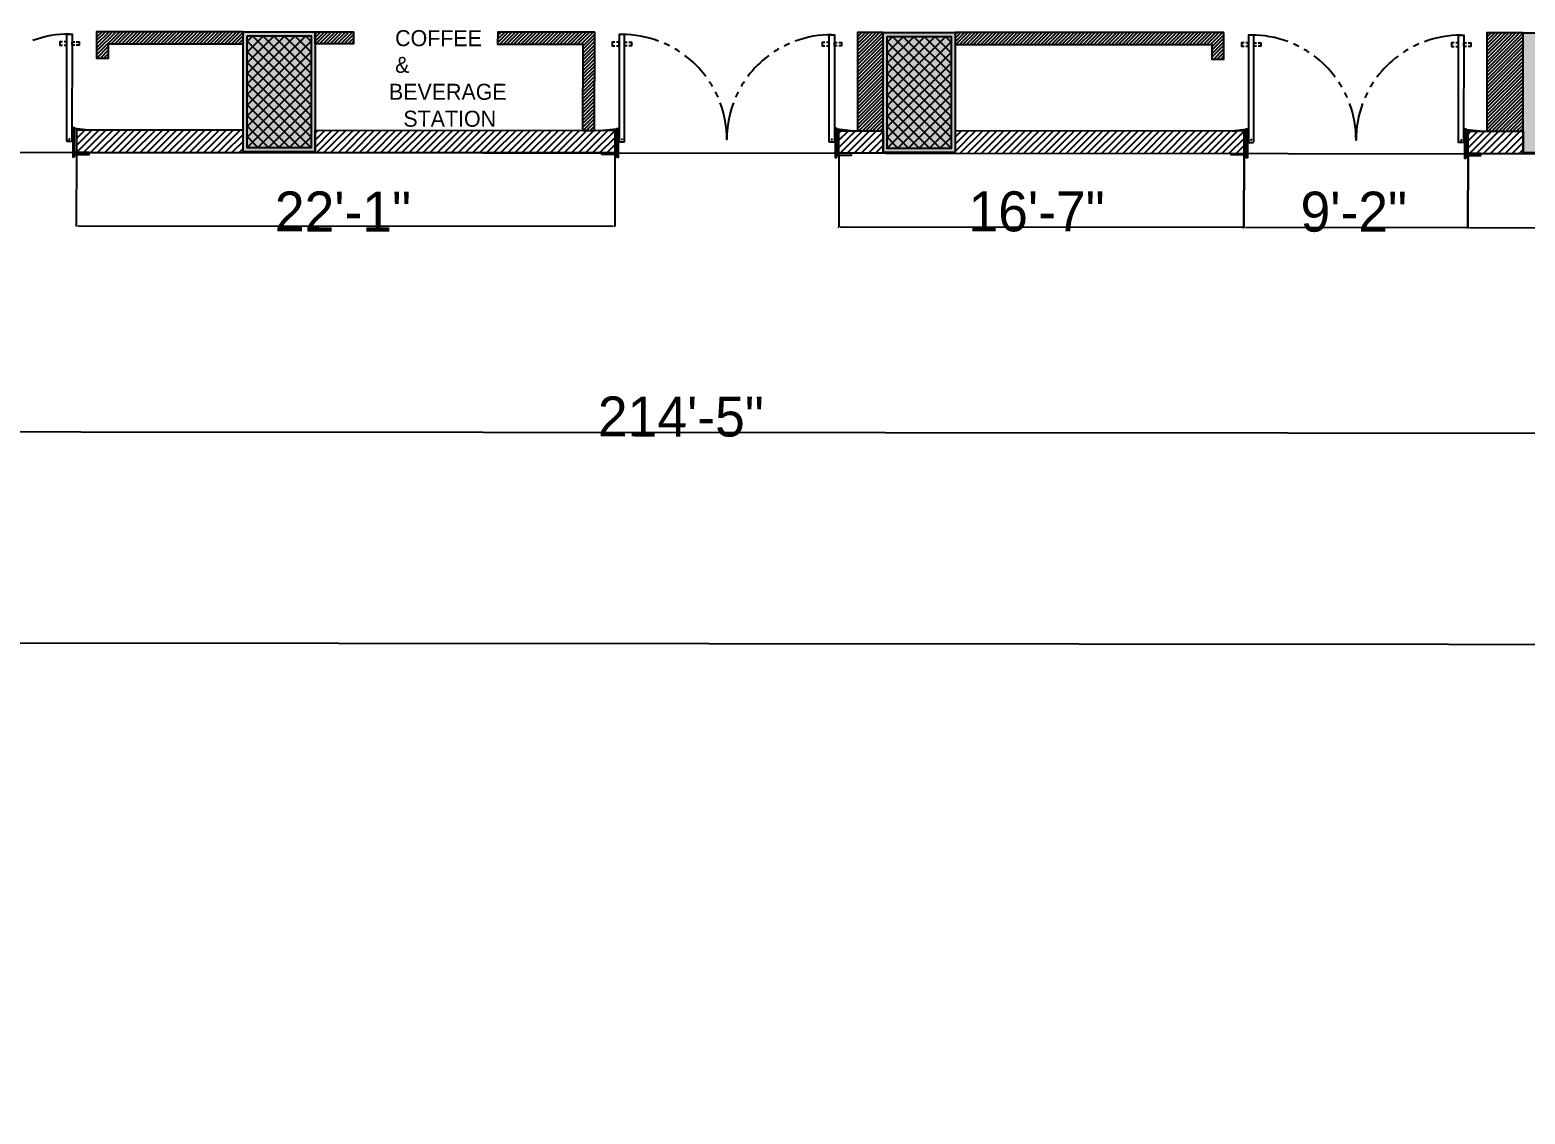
# Model space of a CAD drawing. Header units: millimetres. Extents: x -957 to 3394, y -3 to 3008.
# Drawn here: x 1677 to 2412, y 1653 to 2186 of the extents above; entities that cross this region are included whole.
import ezdxf

# ---------------------------------------------------------------- set-up
doc = ezdxf.new("R2010")
doc.units = ezdxf.units.MM
for name, color, linetype in [('HATCHES', 7, 'CONTINUOUS'), ('PDF_0', 7, 'CONTINUOUS'), ('PDF_FRAMING-COLUMN', 7, 'CONTINUOUS'), ('PDF_FRAMING-COLUMN_HATCH', 7, 'CONTINUOUS'), ('PDF_HATCH', 7, 'CONTINUOUS'), ('PDF_I-DOOR', 7, 'CONTINUOUS'), ('PDF_I-DOOR-OPEN', 7, 'CONTINUOUS'), ('PDF_I-ELE', 7, 'CONTINUOUS'), ('PDF_I-FURN-FIXD', 7, 'CONTINUOUS'), ('PDF_SHREM-CAD_6_CABLE', 7, 'CONTINUOUS'), ('PDF_SHREM_ACOUSTIC_WALL', 7, 'CONTINUOUS'), ('PDF_SHREM_COMMENTS', 7, 'CONTINUOUS'), ('PDF_TEXT', 7, 'CONTINUOUS')]:
    doc.layers.add(name, color=color, linetype=linetype)
doc.styles.add('PDF_ARIAL', font='PDF_ARIAL')

msp = doc.modelspace()

# ---------------------------------------------------------------- linework, layer by layer
at = {"layer": 'HATCHES', "color": 253}
msp.add_lwpolyline([(712.53, 2126.9), (3285.08, 2124.7), (3284.08, 953.45), (711.53, 951.72), (712.53, 2126.9)], dxfattribs=at)
at = {"layer": 'PDF_0'}
for points in [[(1699.94, 2126.06), (1699.91, 2090.01)], [(1740.91, 2126.03), (1815.84, 2125.96)], [(1816.03, 2125.77), (1815.64, 2126.16)], [(1964.63, 2125.83), (1964.6, 2089.79)], [(2074.75, 2125.74), (2074.72, 2089.43)], [(2274, 2125.57), (2273.97, 2089.26), (2274, 2125.57)], [(1699.71, 2089.82), (1700.1, 2090.22)], [(1700.69, 2090.02), (1963.81, 2089.79)], [(1964.4, 2089.6), (1964.79, 2089.99)], [(2074.52, 2089.24), (2074.92, 2089.64)], [(2075.51, 2089.44), (2273.18, 2089.27)], [(2274.76, 2089.27), (2383.31, 2089.17)], [(2384.88, 2089.17), (2563.4, 2089.02)]]:
    msp.add_lwpolyline(points, dxfattribs=at)
for points in [[(2384.09, 2089.17), (2384.12, 2125.47)], [(2274.17, 2089.46), (2273.77, 2089.07)], [(2384.29, 2089.37), (2383.9, 2088.98)]]:
    msp.add_lwpolyline(points, close=True, dxfattribs=at)
at = {"layer": 'PDF_FRAMING-COLUMN'}
for points in [[(1781.93, 2185.38), (1817.33, 2185.35), (1817.28, 2126.36), (1781.88, 2126.39)], [(1783.9, 2183.41), (1815.36, 2183.39), (1815.31, 2128.32), (1783.85, 2128.35)], [(2096.57, 2185.11), (2131.97, 2185.08), (2131.92, 2126.09), (2096.52, 2126.12)], [(2411.21, 2184.84), (2446.61, 2184.81), (2446.56, 2125.82), (2411.16, 2125.85)], [(2098.54, 2183.14), (2130, 2183.12), (2129.95, 2128.05), (2098.49, 2128.08)]]:
    msp.add_lwpolyline(points, close=True, dxfattribs=at)
at = {"layer": 'PDF_FRAMING-COLUMN_HATCH'}
for points in [[(1783.87, 2154.51), (1812.8, 2183.39)], [(1783.88, 2170.15), (1797.15, 2183.4)], [(1783.88, 2164.94), (1802.37, 2183.4)], [(1783.88, 2159.73), (1807.58, 2183.39)], [(1783.89, 2180.58), (1786.72, 2183.41)], [(1783.89, 2175.37), (1791.94, 2183.41)], [(1815.34, 2154.48), (1786.46, 2183.41)], [(1815.34, 2159.7), (1791.67, 2183.41)], [(1815.34, 2164.91), (1796.89, 2183.4)], [(1815.35, 2170.13), (1802.1, 2183.4)], [(1815.35, 2175.34), (1807.32, 2183.39)], [(1815.36, 2180.56), (1812.53, 2183.39)], [(1783.87, 2149.3), (1815.36, 2180.73)], [(1815.33, 2149.27), (1783.89, 2180.76)], [(2098.51, 2154.24), (2127.44, 2183.12)], [(2098.51, 2149.03), (2130, 2180.47)], [(2098.52, 2164.67), (2117.01, 2183.13)], [(2098.52, 2159.46), (2122.22, 2183.12)], [(2098.53, 2175.1), (2106.58, 2183.14)], [(2098.53, 2169.89), (2111.8, 2183.13)], [(2098.54, 2180.31), (2101.37, 2183.14)], [(2129.97, 2149), (2098.54, 2180.49)], [(2129.98, 2154.22), (2101.1, 2183.14)], [(2129.98, 2159.43), (2106.32, 2183.14)], [(2129.99, 2164.64), (2111.53, 2183.13)], [(2129.99, 2169.86), (2116.74, 2183.13)], [(2130, 2175.07), (2121.96, 2183.12)], [(2130, 2180.29), (2127.17, 2183.12)], [(1783.86, 2144.08), (1815.35, 2175.52)], [(1783.86, 2138.87), (1815.35, 2170.31)], [(1815.32, 2138.84), (1783.88, 2170.33)], [(1815.33, 2144.06), (1783.89, 2175.55)], [(2098.5, 2143.81), (2130, 2175.25)], [(2098.5, 2138.6), (2129.99, 2170.04)], [(2129.97, 2143.79), (2098.53, 2175.28)], [(2129.96, 2138.57), (2098.53, 2170.06)], [(1783.85, 2133.65), (1815.34, 2165.09)], [(1815.32, 2133.63), (1783.88, 2165.12)], [(2098.5, 2133.38), (2129.99, 2164.82)], [(2129.96, 2133.36), (2098.52, 2164.85)], [(1783.85, 2128.44), (1815.34, 2159.88)], [(1810.19, 2128.33), (1783.87, 2154.69)], [(1815.31, 2128.41), (1783.88, 2159.9)], [(1788.97, 2128.35), (1815.34, 2154.66)], [(2098.49, 2128.17), (2129.98, 2159.61)], [(2124.83, 2128.06), (2098.51, 2154.42)], [(2129.95, 2128.14), (2098.52, 2159.63)], [(2103.62, 2128.08), (2129.98, 2154.39)], [(1804.97, 2128.33), (1783.87, 2149.47)], [(1794.19, 2128.34), (1815.33, 2149.45)], [(2119.61, 2128.06), (2098.51, 2149.2)], [(2108.83, 2128.07), (2129.97, 2149.18)], [(1799.76, 2128.34), (1783.86, 2144.26)], [(1799.4, 2128.34), (1815.33, 2144.23)], [(2114.4, 2128.07), (2098.5, 2143.99)], [(2114.05, 2128.07), (2129.97, 2143.96)], [(1789.33, 2128.35), (1783.85, 2133.83)], [(1794.54, 2128.34), (1783.86, 2139.04)], [(1804.62, 2128.33), (1815.32, 2139.02)], [(1809.83, 2128.33), (1815.32, 2133.8)], [(2109.19, 2128.07), (2098.5, 2138.78)], [(2103.97, 2128.08), (2098.5, 2133.56)], [(2119.26, 2128.06), (2129.96, 2138.75)], [(2124.47, 2128.06), (2129.96, 2133.53)], [(1784.11, 2128.35), (1783.85, 2128.62)], [(1815.05, 2128.32), (1815.31, 2128.59)], [(2098.76, 2128.08), (2098.49, 2128.35)], [(2129.69, 2128.05), (2129.96, 2128.32)]]:
    msp.add_lwpolyline(points, dxfattribs=at)
for points in [[(1781.93, 2185.38), (1817.33, 2185.35), (1781.88, 2126.39), (1817.28, 2126.36)], [(1783.9, 2183.41), (1815.36, 2183.39), (1783.85, 2128.35), (1815.31, 2128.32)], [(2096.57, 2185.11), (2131.97, 2185.08), (2096.52, 2126.12), (2131.92, 2126.09)], [(2411.21, 2184.84), (2446.61, 2184.81), (2411.16, 2125.85), (2446.56, 2125.82)], [(2098.54, 2183.14), (2130, 2183.12), (2098.49, 2128.08), (2129.95, 2128.05)]]:
    msp.add_solid(points, dxfattribs=at)
at = {"layer": 'PDF_HATCH'}
for points in [[(1709.88, 2182.77), (1712.56, 2185.44)], [(1709.88, 2181.03), (1714.3, 2185.44)], [(1709.88, 2179.29), (1716.03, 2185.44)], [(1709.88, 2177.56), (1717.77, 2185.44)], [(1709.88, 2175.82), (1719.51, 2185.43)], [(1709.88, 2174.08), (1721.25, 2185.43)], [(1709.89, 2184.51), (1710.82, 2185.44)], [(1717.08, 2179.54), (1722.99, 2185.43)], [(1718.82, 2179.54), (1724.73, 2185.43)], [(1720.56, 2179.53), (1726.46, 2185.43)], [(1722.3, 2179.53), (1728.2, 2185.43)], [(1724.03, 2179.53), (1729.94, 2185.43)], [(1725.77, 2179.53), (1731.68, 2185.42)], [(1727.51, 2179.53), (1733.42, 2185.42)], [(1729.25, 2179.53), (1735.15, 2185.42)], [(1730.99, 2179.52), (1736.89, 2185.42)], [(1732.73, 2179.52), (1738.63, 2185.42)], [(1734.46, 2179.52), (1740.37, 2185.42)], [(1736.2, 2179.52), (1742.11, 2185.41)], [(1737.94, 2179.52), (1743.84, 2185.41)], [(1739.68, 2179.52), (1745.58, 2185.41)], [(1741.42, 2179.52), (1747.32, 2185.41)], [(1743.15, 2179.51), (1749.06, 2185.41)], [(1744.89, 2179.51), (1750.8, 2185.41)], [(1746.63, 2179.51), (1752.54, 2185.41)], [(1748.37, 2179.51), (1754.27, 2185.4)], [(1750.11, 2179.51), (1756.01, 2185.4)], [(1751.85, 2179.51), (1757.75, 2185.4)], [(1753.58, 2179.51), (1759.49, 2185.4)], [(1755.32, 2179.5), (1761.23, 2185.4)], [(1757.06, 2179.5), (1762.96, 2185.4)], [(1758.8, 2179.5), (1764.7, 2185.4)], [(1760.54, 2179.5), (1766.44, 2185.39)], [(1762.27, 2179.5), (1768.18, 2185.39)], [(1764.01, 2179.5), (1769.92, 2185.39)], [(1765.75, 2179.49), (1771.66, 2185.39)], [(1767.49, 2179.49), (1773.39, 2185.39)], [(1769.23, 2179.49), (1775.13, 2185.39)], [(1770.97, 2179.49), (1776.87, 2185.39)], [(1772.7, 2179.49), (1778.61, 2185.38)], [(1774.44, 2179.49), (1780.35, 2185.38)], [(1776.18, 2179.49), (1781.93, 2185.23)], [(1777.92, 2179.48), (1781.93, 2183.49)], [(1817.32, 2180.76), (1821.91, 2185.35)], [(1817.33, 2184.24), (1818.44, 2185.35)], [(1817.33, 2182.5), (1820.18, 2185.35)], [(1817.75, 2179.45), (1823.65, 2185.35)], [(1819.49, 2179.45), (1825.39, 2185.34)], [(1821.22, 2179.45), (1827.13, 2185.34)], [(1822.96, 2179.45), (1828.87, 2185.34)], [(1824.7, 2179.44), (1830.61, 2185.34)], [(1826.44, 2179.44), (1832.34, 2185.34)], [(1828.18, 2179.44), (1834.08, 2185.34)], [(1829.92, 2179.44), (1835.82, 2185.33)], [(1831.65, 2179.44), (1836.27, 2184.05)], [(1907.06, 2183.52), (1908.82, 2185.27)], [(1907.06, 2181.78), (1910.56, 2185.27)], [(1907.06, 2180.04), (1912.3, 2185.27)], [(1907.07, 2185.25), (1907.08, 2185.27)], [(1908.13, 2179.37), (1914.04, 2185.27)], [(1909.87, 2179.37), (1915.78, 2185.27)], [(1911.61, 2179.37), (1917.51, 2185.26)], [(1913.35, 2179.37), (1919.25, 2185.26)], [(1915.09, 2179.37), (1920.99, 2185.26)], [(1916.82, 2179.37), (1922.73, 2185.26)], [(1918.56, 2179.36), (1924.47, 2185.26)], [(1920.3, 2179.36), (1926.2, 2185.26)], [(1922.04, 2179.36), (1927.94, 2185.26)], [(1923.78, 2179.36), (1929.68, 2185.25)], [(1925.51, 2179.36), (1931.42, 2185.25)], [(1927.25, 2179.36), (1933.16, 2185.25)], [(1928.99, 2179.36), (1934.9, 2185.25)], [(1930.73, 2179.35), (1936.63, 2185.25)], [(1932.47, 2179.35), (1938.37, 2185.25)], [(1934.21, 2179.35), (1940.11, 2185.25)], [(1935.94, 2179.35), (1941.85, 2185.24)], [(1937.68, 2179.35), (1943.59, 2185.24)], [(1939.42, 2179.35), (1945.32, 2185.24)], [(1941.16, 2179.34), (1947.06, 2185.24)], [(1942.9, 2179.34), (1948.8, 2185.24)], [(1944.63, 2179.34), (1950.54, 2185.24)], [(1946.37, 2179.34), (1952.28, 2185.24)], [(1948.11, 2179.34), (1954.02, 2185.23)], [(1948.87, 2178.36), (1954.77, 2184.25)], [(2083.95, 2174.28), (2094.81, 2185.11)], [(2083.95, 2172.54), (2096.54, 2185.11)], [(2083.95, 2170.8), (2096.57, 2183.4)], [(2083.96, 2184.71), (2084.38, 2185.12)], [(2083.96, 2182.97), (2086.12, 2185.12)], [(2083.96, 2181.23), (2087.85, 2185.12)], [(2083.96, 2179.49), (2089.59, 2185.12)], [(2083.96, 2177.76), (2091.33, 2185.12)], [(2083.96, 2176.02), (2093.07, 2185.11)], [(2131.97, 2184.01), (2133.05, 2185.08)], [(2131.97, 2182.27), (2134.78, 2185.08)], [(2131.97, 2180.53), (2136.52, 2185.08)], [(2132.36, 2179.18), (2138.26, 2185.08)], [(2134.09, 2179.18), (2140, 2185.07)], [(2135.83, 2179.18), (2141.74, 2185.07)], [(2137.57, 2179.18), (2143.48, 2185.07)], [(2139.31, 2179.18), (2145.21, 2185.07)], [(2141.05, 2179.17), (2146.95, 2185.07)], [(2142.79, 2179.17), (2148.69, 2185.07)], [(2144.52, 2179.17), (2150.43, 2185.07)], [(2146.26, 2179.17), (2152.17, 2185.06)], [(2148, 2179.17), (2153.9, 2185.06)], [(2149.74, 2179.17), (2155.64, 2185.06)], [(2151.48, 2179.17), (2157.38, 2185.06)], [(2153.21, 2179.16), (2159.12, 2185.06)], [(2154.95, 2179.16), (2160.86, 2185.06)], [(2156.69, 2179.16), (2162.6, 2185.06)], [(2158.43, 2179.16), (2164.33, 2185.05)], [(2160.17, 2179.16), (2166.07, 2185.05)], [(2161.91, 2179.16), (2167.81, 2185.05)], [(2163.64, 2179.15), (2169.55, 2185.05)], [(2165.38, 2179.15), (2171.29, 2185.05)], [(2167.12, 2179.15), (2173.02, 2185.05)], [(2168.86, 2179.15), (2174.76, 2185.04)], [(2170.6, 2179.15), (2176.5, 2185.04)], [(2172.33, 2179.15), (2178.24, 2185.04)], [(2174.07, 2179.15), (2179.98, 2185.04)], [(2175.81, 2179.14), (2181.72, 2185.04)], [(2177.55, 2179.14), (2183.45, 2185.04)], [(2179.29, 2179.14), (2185.19, 2185.04)], [(2181.03, 2179.14), (2186.93, 2185.03)], [(2182.76, 2179.14), (2188.67, 2185.03)], [(2184.5, 2179.14), (2190.41, 2185.03)], [(2186.24, 2179.14), (2192.14, 2185.03)], [(2187.98, 2179.13), (2193.88, 2185.03)], [(2189.72, 2179.13), (2195.62, 2185.03)], [(2191.45, 2179.13), (2197.36, 2185.03)], [(2193.19, 2179.13), (2199.1, 2185.02)], [(2194.93, 2179.13), (2200.83, 2185.02)], [(2196.67, 2179.13), (2202.57, 2185.02)], [(2198.41, 2179.12), (2204.31, 2185.02)], [(2200.15, 2179.12), (2206.05, 2185.02)], [(2201.88, 2179.12), (2207.79, 2185.02)], [(2203.62, 2179.12), (2209.53, 2185.02)], [(2205.36, 2179.12), (2211.26, 2185.01)], [(2207.1, 2179.12), (2213, 2185.01)], [(2208.84, 2179.12), (2214.74, 2185.01)], [(2210.57, 2179.11), (2216.48, 2185.01)], [(2212.31, 2179.11), (2218.22, 2185.01)], [(2214.05, 2179.11), (2219.95, 2185.01)], [(2215.79, 2179.11), (2221.69, 2185)], [(2217.53, 2179.11), (2223.43, 2185)], [(2219.26, 2179.11), (2225.17, 2185)], [(2221, 2179.11), (2226.91, 2185)], [(2222.74, 2179.1), (2228.65, 2185)], [(2224.48, 2179.1), (2230.38, 2185)], [(2226.22, 2179.1), (2232.12, 2185)], [(2227.96, 2179.1), (2233.86, 2184.99)], [(2229.69, 2179.1), (2235.6, 2184.99)], [(2231.43, 2179.1), (2237.34, 2184.99)], [(2233.17, 2179.1), (2239.07, 2184.99)], [(2234.91, 2179.09), (2240.81, 2184.99)], [(2236.65, 2179.09), (2242.55, 2184.99)], [(2238.38, 2179.09), (2244.29, 2184.99)], [(2240.12, 2179.09), (2246.03, 2184.98)], [(2241.86, 2179.09), (2247.77, 2184.98)], [(2243.6, 2179.09), (2249.5, 2184.98)], [(2245.34, 2179.08), (2251.24, 2184.98)], [(2247.08, 2179.08), (2252.98, 2184.98)], [(2248.81, 2179.08), (2254.72, 2184.98)], [(2250.55, 2179.08), (2256.46, 2184.97)], [(2252.29, 2179.08), (2258.19, 2184.97)], [(2254.03, 2179.08), (2259.93, 2184.97)], [(2255.77, 2179.08), (2261.67, 2184.97)], [(2257.5, 2179.07), (2263.41, 2184.97)], [(2258.24, 2178.07), (2264.14, 2183.96)], [(2393.32, 2172.25), (2405.94, 2184.85)], [(2393.32, 2170.52), (2407.68, 2184.85)], [(2393.32, 2168.78), (2409.42, 2184.84)], [(2393.32, 2167.04), (2411.15, 2184.84)], [(2393.32, 2165.3), (2411.21, 2183.17)], [(2393.33, 2182.68), (2395.51, 2184.86)], [(2393.33, 2180.95), (2397.25, 2184.85)], [(2393.33, 2179.21), (2398.99, 2184.85)], [(2393.33, 2177.47), (2400.72, 2184.85)], [(2393.33, 2175.73), (2402.46, 2184.85)], [(2393.33, 2173.99), (2404.2, 2184.85)], [(2393.34, 2184.42), (2393.77, 2184.86)], [(1710, 2172.46), (1715.78, 2178.24)], [(1711.73, 2172.46), (1715.78, 2176.5)], [(1779.66, 2179.48), (1781.93, 2181.75)], [(1781.39, 2179.48), (1781.93, 2180.01)], [(1833.39, 2179.44), (1836.27, 2182.31)], [(1835.13, 2179.44), (1836.27, 2180.57)], [(1948.86, 2176.62), (1954.77, 2182.51)], [(1948.86, 2174.88), (1954.77, 2180.77)], [(1948.86, 2173.14), (1954.77, 2179.04)], [(1948.86, 2171.4), (1954.76, 2177.3)], [(2083.95, 2169.07), (2096.57, 2181.66)], [(2083.95, 2167.33), (2096.57, 2179.93)], [(2083.95, 2165.59), (2096.57, 2178.19)], [(2083.95, 2163.85), (2096.57, 2176.45)], [(2258.23, 2174.59), (2264.14, 2180.49)], [(2258.23, 2172.86), (2264.14, 2178.75)], [(2258.24, 2176.33), (2264.14, 2182.23)], [(2259.11, 2171.99), (2264.14, 2177.01)], [(2393.31, 2160.09), (2411.21, 2177.95)], [(2393.31, 2158.35), (2411.21, 2176.21)], [(2393.32, 2163.56), (2411.21, 2181.43)], [(2393.32, 2161.83), (2411.21, 2179.69)], [(1713.47, 2172.46), (1715.78, 2174.76)], [(1715.21, 2172.46), (1715.78, 2173.02)], [(1948.85, 2164.45), (1954.76, 2170.35)], [(1948.85, 2162.71), (1954.76, 2168.61)], [(1948.86, 2169.67), (1954.76, 2175.56)], [(1948.86, 2167.93), (1954.76, 2173.82)], [(1948.86, 2166.19), (1954.76, 2172.08)], [(2083.94, 2162.11), (2096.56, 2174.71)], [(2083.94, 2160.37), (2096.56, 2172.97)], [(2083.94, 2158.64), (2096.56, 2171.23)], [(2083.94, 2156.9), (2096.56, 2169.5)], [(2260.85, 2171.99), (2264.13, 2175.27)], [(2262.59, 2171.99), (2264.13, 2173.54)], [(2393.31, 2156.61), (2411.21, 2174.48)], [(2393.31, 2154.87), (2411.2, 2172.74)], [(2393.31, 2153.13), (2411.2, 2171)], [(2393.31, 2151.4), (2411.2, 2169.26)], [(1948.85, 2160.97), (1954.76, 2166.87)], [(1948.85, 2159.24), (1954.75, 2165.13)], [(1948.85, 2157.5), (1954.75, 2163.39)], [(1948.85, 2155.76), (1954.75, 2161.65)], [(2083.93, 2149.95), (2096.55, 2162.54)], [(2083.94, 2155.16), (2096.56, 2167.76)], [(2083.94, 2153.42), (2096.56, 2166.02)], [(2083.94, 2151.68), (2096.56, 2164.28)], [(2393.3, 2147.92), (2411.2, 2165.78)], [(2393.3, 2146.18), (2411.2, 2164.05)], [(2393.3, 2144.44), (2411.2, 2162.31)], [(2393.31, 2149.66), (2411.2, 2167.52)], [(1948.84, 2152.28), (1954.75, 2158.18)], [(1948.84, 2150.55), (1954.75, 2156.44)], [(1948.84, 2148.81), (1954.75, 2154.7)], [(1948.85, 2154.02), (1954.75, 2159.92)], [(2083.93, 2148.21), (2096.55, 2160.81)], [(2083.93, 2146.47), (2096.55, 2159.07)], [(2083.93, 2144.73), (2096.55, 2157.33)], [(2083.93, 2142.99), (2096.55, 2155.59)], [(2083.93, 2141.25), (2096.55, 2153.85)], [(2393.29, 2137.49), (2411.19, 2155.36)], [(2393.3, 2142.71), (2411.19, 2160.57)], [(2393.3, 2140.97), (2411.19, 2158.83)], [(2393.3, 2139.23), (2411.19, 2157.09)], [(1948.83, 2141.85), (1954.74, 2147.75)], [(1948.84, 2147.07), (1954.74, 2152.96)], [(1948.84, 2145.33), (1954.74, 2151.23)], [(1948.84, 2143.59), (1954.74, 2149.49)], [(2083.92, 2137.78), (2096.54, 2150.38)], [(2083.93, 2139.52), (2096.54, 2152.11)], [(2084.63, 2136.75), (2096.54, 2148.64)], [(2086.37, 2136.74), (2096.54, 2146.9)], [(2394.02, 2136.48), (2411.19, 2153.62)], [(2395.76, 2136.48), (2411.19, 2151.88)], [(2397.5, 2136.48), (2411.19, 2150.14)], [(2399.24, 2136.48), (2411.18, 2148.4)], [(2400.98, 2136.48), (2411.18, 2146.66)], [(1948.83, 2140.12), (1954.74, 2146.01)], [(1948.83, 2138.38), (1954.74, 2144.27)], [(1949.05, 2136.86), (1954.73, 2142.53)], [(1950.79, 2136.86), (1954.73, 2140.8)], [(1952.53, 2136.86), (1954.73, 2139.06)], [(2088.11, 2136.74), (2096.54, 2145.16)], [(2089.84, 2136.74), (2096.54, 2143.42)], [(2091.58, 2136.74), (2096.54, 2141.69)], [(2093.32, 2136.74), (2096.53, 2139.95)], [(2402.71, 2136.47), (2411.18, 2144.93)], [(2404.45, 2136.47), (2411.18, 2143.19)], [(2406.19, 2136.47), (2411.18, 2141.45)], [(2407.93, 2136.47), (2411.18, 2139.71)], [(1699.94, 2136.47), (1700.55, 2137.07)], [(1699.94, 2132.99), (1704.03, 2137.07)], [(1699.94, 2129.52), (1707.5, 2137.07)], [(1699.96, 2126.06), (1710.98, 2137.07)], [(1703.43, 2126.06), (1714.45, 2137.06)], [(1706.91, 2126.06), (1717.93, 2137.06)], [(1710.39, 2126.05), (1721.41, 2137.06)], [(1713.86, 2126.05), (1724.88, 2137.05)], [(1717.34, 2126.05), (1728.36, 2137.05)], [(1720.81, 2126.04), (1731.84, 2137.05)], [(1724.29, 2126.04), (1735.31, 2137.04)], [(1727.77, 2126.04), (1738.79, 2137.04)], [(1731.24, 2126.04), (1742.27, 2137.04)], [(1734.72, 2126.03), (1745.74, 2137.04)], [(1738.2, 2126.03), (1749.22, 2137.03)], [(1741.67, 2126.03), (1752.69, 2137.03)], [(1745.15, 2126.02), (1756.17, 2137.03)], [(1748.63, 2126.02), (1759.65, 2137.02)], [(1752.1, 2126.02), (1763.12, 2137.02)], [(1755.58, 2126.01), (1766.6, 2137.02)], [(1759.05, 2126.01), (1770.08, 2137.01)], [(1762.53, 2126.01), (1773.55, 2137.01)], [(1766.01, 2126.01), (1777.03, 2137.01)], [(1769.48, 2126), (1780.51, 2137.01)], [(1772.96, 2126), (1781.89, 2134.91)], [(1817.28, 2132.04), (1822.22, 2136.97)], [(1817.28, 2128.56), (1825.7, 2136.97)], [(1817.29, 2135.52), (1818.74, 2136.97)], [(1818.15, 2125.96), (1829.17, 2136.96)], [(1821.63, 2125.96), (1832.65, 2136.96)], [(1825.1, 2125.96), (1836.13, 2136.96)], [(1828.58, 2125.95), (1839.6, 2136.96)], [(1832.06, 2125.95), (1843.08, 2136.95)], [(1835.53, 2125.95), (1846.56, 2136.95)], [(1839.01, 2125.94), (1850.03, 2136.95)], [(1842.49, 2125.94), (1853.51, 2136.94)], [(1845.96, 2125.94), (1856.98, 2136.94)], [(1849.44, 2125.93), (1860.46, 2136.94)], [(1852.92, 2125.93), (1863.94, 2136.93)], [(1856.39, 2125.93), (1867.41, 2136.93)], [(1859.87, 2125.93), (1870.89, 2136.93)], [(1863.34, 2125.92), (1874.37, 2136.93)], [(1866.82, 2125.92), (1877.84, 2136.92)], [(1870.3, 2125.92), (1881.32, 2136.92)], [(1873.77, 2125.91), (1884.8, 2136.92)], [(1877.25, 2125.91), (1888.27, 2136.91)], [(1880.73, 2125.91), (1891.75, 2136.91)], [(1884.2, 2125.9), (1895.22, 2136.91)], [(1887.68, 2125.9), (1898.7, 2136.9)], [(1891.15, 2125.9), (1902.18, 2136.9)], [(1894.63, 2125.9), (1905.65, 2136.9)], [(1898.11, 2125.89), (1909.13, 2136.9)], [(1901.58, 2125.89), (1912.61, 2136.89)], [(1905.06, 2125.89), (1916.08, 2136.89)], [(1908.54, 2125.88), (1919.56, 2136.89)], [(1912.01, 2125.88), (1923.03, 2136.88)], [(1915.49, 2125.88), (1926.51, 2136.88)], [(1918.97, 2125.87), (1929.99, 2136.88)], [(1922.44, 2125.87), (1933.46, 2136.87)], [(1925.92, 2125.87), (1936.94, 2136.87)], [(1929.39, 2125.87), (1940.42, 2136.87)], [(1932.87, 2125.86), (1943.89, 2136.87)], [(1936.35, 2125.86), (1947.37, 2136.86)], [(1939.82, 2125.86), (1950.85, 2136.86)], [(1943.3, 2125.85), (1954.32, 2136.86)], [(1946.78, 2125.85), (1957.8, 2136.85)], [(1950.25, 2125.85), (1961.27, 2136.85)], [(1953.73, 2125.85), (1964.64, 2136.74)], [(1954.27, 2136.86), (1954.73, 2137.32)], [(1957.21, 2125.84), (1964.63, 2133.26)], [(2074.76, 2135.52), (2075.99, 2136.75)], [(2074.76, 2132.05), (2079.47, 2136.75)], [(2074.76, 2128.57), (2082.95, 2136.75)], [(2075.4, 2125.74), (2086.42, 2136.74)], [(2078.88, 2125.74), (2089.9, 2136.74)], [(2082.35, 2125.74), (2093.38, 2136.74)], [(2085.83, 2125.73), (2096.53, 2136.42)], [(2089.31, 2125.73), (2096.53, 2132.94)], [(2095.06, 2136.74), (2096.53, 2138.21)], [(2131.92, 2130.07), (2138.57, 2136.7)], [(2131.92, 2126.59), (2142.04, 2136.7)], [(2131.93, 2133.54), (2135.09, 2136.7)], [(2134.5, 2125.69), (2145.52, 2136.69)], [(2137.97, 2125.69), (2149, 2136.69)], [(2141.45, 2125.68), (2152.47, 2136.69)], [(2144.93, 2125.68), (2155.95, 2136.68)], [(2148.4, 2125.68), (2159.43, 2136.68)], [(2151.88, 2125.68), (2162.9, 2136.68)], [(2155.36, 2125.67), (2166.38, 2136.68)], [(2158.83, 2125.67), (2169.85, 2136.67)], [(2162.31, 2125.67), (2173.33, 2136.67)], [(2165.79, 2125.66), (2176.81, 2136.67)], [(2169.26, 2125.66), (2180.28, 2136.66)], [(2172.74, 2125.66), (2183.76, 2136.66)], [(2176.21, 2125.65), (2187.24, 2136.66)], [(2179.69, 2125.65), (2190.71, 2136.65)], [(2183.17, 2125.65), (2194.19, 2136.65)], [(2186.64, 2125.65), (2197.67, 2136.65)], [(2190.12, 2125.64), (2201.14, 2136.65)], [(2193.6, 2125.64), (2204.62, 2136.64)], [(2197.07, 2125.64), (2208.09, 2136.64)], [(2200.55, 2125.63), (2211.57, 2136.64)], [(2204.03, 2125.63), (2215.05, 2136.63)], [(2207.5, 2125.63), (2218.52, 2136.63)], [(2210.98, 2125.63), (2222, 2136.63)], [(2214.45, 2125.62), (2225.48, 2136.63)], [(2217.93, 2125.62), (2228.95, 2136.62)], [(2221.41, 2125.62), (2232.43, 2136.62)], [(2224.88, 2125.61), (2235.9, 2136.62)], [(2228.36, 2125.61), (2239.38, 2136.61)], [(2231.84, 2125.61), (2242.86, 2136.61)], [(2235.31, 2125.6), (2246.33, 2136.61)], [(2238.79, 2125.6), (2249.81, 2136.6)], [(2242.26, 2125.6), (2253.29, 2136.6)], [(2245.74, 2125.6), (2256.76, 2136.6)], [(2249.22, 2125.59), (2260.24, 2136.6)], [(2252.69, 2125.59), (2263.72, 2136.59)], [(2256.17, 2125.59), (2267.19, 2136.59)], [(2259.65, 2125.58), (2270.67, 2136.59)], [(2263.12, 2125.58), (2274.01, 2136.45)], [(2266.6, 2125.58), (2274.01, 2132.97)], [(2384.13, 2135.24), (2385.39, 2136.49)], [(2384.13, 2131.76), (2388.86, 2136.49)], [(2384.13, 2128.28), (2392.34, 2136.48)], [(2384.79, 2125.48), (2395.82, 2136.48)], [(2388.27, 2125.47), (2399.29, 2136.48)], [(2391.75, 2125.47), (2402.77, 2136.47)], [(2395.22, 2125.47), (2406.25, 2136.47)], [(2398.7, 2125.46), (2409.72, 2136.47)], [(2402.18, 2125.46), (2411.17, 2134.44)], [(2409.67, 2136.47), (2411.18, 2137.97)], [(1776.44, 2126), (1781.89, 2131.44)], [(1779.91, 2125.99), (1781.88, 2127.96)], [(1960.68, 2125.84), (1964.63, 2129.78)], [(1964.16, 2125.84), (1964.63, 2126.31)], [(2092.78, 2125.73), (2096.53, 2129.46)], [(2096.26, 2125.72), (2096.52, 2125.99)], [(2270.08, 2125.57), (2274, 2129.5)], [(2273.55, 2125.57), (2274, 2126.02)], [(2405.65, 2125.46), (2411.17, 2130.97)], [(2409.13, 2125.46), (2411.17, 2127.49)]]:
    msp.add_lwpolyline(points, dxfattribs=at)
at = {"layer": 'PDF_I-DOOR'}
for points in [[(1695.19, 2131.81), (1695.24, 2184.29), (1697.83, 2184.29), (1697.78, 2131.81, -0.414172), (1697.44, 2131.47), (1695.54, 2131.47, -0.414216)], [(1969.38, 2131.58), (1969.42, 2184.05), (1966.84, 2184.06), (1966.79, 2131.58, 0.414172), (1967.14, 2131.24), (1969.03, 2131.23, 0.414216)], [(2070.01, 2131.49), (2070.06, 2183.97), (2072.65, 2183.96), (2072.6, 2131.49, -0.414136), (2072.25, 2131.15), (2070.36, 2131.15, -0.414172)], [(2278.75, 2131.32), (2278.8, 2183.79), (2276.21, 2183.79), (2276.16, 2131.32, 0.414216), (2276.51, 2130.97), (2278.41, 2130.97, 0.414216)], [(2379.38, 2131.23), (2379.43, 2183.7), (2382.02, 2183.7), (2381.97, 2131.23, -0.414136), (2381.63, 2130.88), (2379.73, 2130.88, -0.414216)]]:
    msp.add_lwpolyline(points, format="xyb", close=True, dxfattribs=at)
for points in [[(1693.14, 2180.49), (1691.78, 2180.5), (1691.78, 2178.77), (1693.14, 2178.77)], [(1693.88, 2178.77), (1695.23, 2178.77), (1695.23, 2180.49), (1693.88, 2180.49)], [(1699.18, 2178.76), (1697.82, 2178.76), (1697.83, 2180.49), (1699.19, 2180.49)], [(1699.92, 2180.49), (1701.28, 2180.49), (1701.28, 2178.76), (1699.92, 2178.76)], [(1964.73, 2180.26), (1963.38, 2180.26), (1963.38, 2178.54), (1964.74, 2178.54)], [(1965.47, 2178.54), (1966.83, 2178.53), (1966.83, 2180.26), (1965.47, 2180.26)], [(1970.78, 2178.53), (1969.42, 2178.53), (1969.43, 2180.26), (1970.78, 2180.26)], [(1971.52, 2180.26), (1972.87, 2180.25), (1972.87, 2178.53), (1971.51, 2178.53)], [(2067.96, 2180.17), (2066.6, 2180.17), (2066.6, 2178.45), (2067.96, 2178.45)], [(2068.69, 2178.45), (2070.05, 2178.45), (2070.05, 2180.17), (2068.69, 2180.17)], [(2074, 2178.44), (2072.64, 2178.44), (2072.65, 2180.17), (2074, 2180.17)], [(2074.74, 2180.17), (2076.09, 2180.17), (2076.09, 2178.44), (2074.74, 2178.44)], [(2274.11, 2180), (2272.75, 2180), (2272.75, 2178.27), (2274.11, 2178.27)], [(2274.85, 2178.27), (2276.2, 2178.27), (2276.2, 2180), (2274.84, 2180)], [(2280.15, 2178.27), (2278.79, 2178.27), (2278.8, 2179.99), (2280.15, 2179.99)], [(2280.89, 2179.99), (2282.25, 2179.99), (2282.24, 2178.26), (2280.89, 2178.27)], [(2377.33, 2179.91), (2375.97, 2179.91), (2375.97, 2178.18), (2377.33, 2178.18)], [(2378.07, 2178.18), (2379.42, 2178.18), (2379.42, 2179.91), (2378.06, 2179.91)], [(2383.37, 2178.18), (2382.01, 2178.18), (2382.02, 2179.9), (2383.37, 2179.9)], [(2384.11, 2179.9), (2385.47, 2179.9), (2385.46, 2178.18), (2384.11, 2178.18)], [(1696.14, 2132.33), (1696.84, 2133.02)], [(1705.81, 2137.07), (1698.99, 2137.77), (1705.81, 2137.07)], [(1958.77, 2136.85), (1965.6, 2137.54), (1958.77, 2136.85)], [(1968.43, 2132.79), (1967.74, 2132.1)], [(2071.65, 2132.7), (2070.96, 2132.01)], [(2080.63, 2136.75), (2073.81, 2137.45), (2080.63, 2136.75)], [(2268.14, 2136.59), (2274.97, 2137.27), (2268.14, 2136.59)], [(2277.8, 2132.52), (2277.11, 2131.83)], [(2381.02, 2132.44), (2380.33, 2131.75)], [(2390, 2136.48), (2383.18, 2137.18), (2390, 2136.48)]]:
    msp.add_lwpolyline(points, dxfattribs=at)
for points in [[(1698.98, 2123.87), (1698.99, 2138.11), (1698.22, 2138.11), (1698.21, 2123.87)], [(1965.58, 2123.64), (1965.6, 2137.88), (1966.36, 2137.88), (1966.35, 2123.64)], [(2073.79, 2123.55), (2073.81, 2137.79), (2073.04, 2137.79), (2073.03, 2123.55)], [(2274.95, 2123.38), (2274.97, 2137.62), (2275.74, 2137.62), (2275.72, 2123.38)], [(2383.17, 2123.29), (2383.18, 2137.53), (2382.41, 2137.53), (2382.4, 2123.29)]]:
    msp.add_lwpolyline(points, close=True, dxfattribs=at)
at = {"layer": 'PDF_I-DOOR-OPEN'}
for points in [[(2022.93, 2150.46, 0.089834), (2019.7, 2132.4, 0.089834), (2016.49, 2150.46, 0.089834)], [(2332.3, 2150.19, 0.089831), (2329.07, 2132.13, 0.089831), (2325.87, 2150.2, 0.089831)]]:
    msp.add_lwpolyline(points, format="xyb", dxfattribs=at)
for centre, radius, start, end in [((1696.34, 2132.82), 51.46, 89.78758, 110.32019), ((1968.23, 2132.59), 51.46, 69.5818, 90.11442), ((2071.16, 2132.5), 51.46, 89.78746, 110.32031), ((2277.6, 2132.33), 51.46, 69.58169, 90.11453), ((2380.53, 2132.24), 51.46, 89.78752, 110.32017), ((1968.2, 2132.52), 51.54, 63.01638, 66.29555), ((1968.24, 2132.6), 51.45, 56.44517, 59.72985), ((2071.15, 2132.51), 51.45, 120.17287, 123.45762), ((2071.19, 2132.43), 51.54, 113.60588, 116.88497), ((2277.57, 2132.26), 51.54, 63.01703, 66.29612), ((2277.61, 2132.34), 51.45, 56.44438, 59.72913), ((2380.54, 2132.22), 51.49, 120.17328, 123.4557), ((2380.55, 2132.19), 51.51, 113.60497, 116.88589), ((1968.23, 2132.59), 51.46, 36.74071, 53.16129), ((2071.16, 2132.5), 51.46, 126.74119, 143.16122), ((2277.61, 2132.33), 51.46, 36.74048, 53.16112), ((2380.53, 2132.24), 51.46, 126.74071, 143.16129), ((1968.21, 2132.58), 51.49, 30.17328, 33.4557), ((1968.3, 2132.62), 51.39, 23.6011, 26.88975), ((2071.15, 2132.51), 51.45, 153.01291, 156.29766), ((2071.18, 2132.49), 51.49, 146.44629, 149.72872), ((2277.58, 2132.31), 51.49, 30.17328, 33.4557), ((2277.61, 2132.33), 51.45, 23.60434, 26.88909), ((2380.52, 2132.24), 51.45, 153.01291, 156.29766), ((2380.55, 2132.22), 51.49, 146.44629, 149.72872)]:
    msp.add_arc(centre, radius, start, end, dxfattribs=at)
at = {"layer": 'PDF_I-ELE'}
msp.add_lwpolyline([(1699.95, 2137.07), (1699.94, 2126.06)], dxfattribs=at)
at = {"layer": 'PDF_I-FURN-FIXD'}
for points in [[(1706.27, 2126.06), (1698.98, 2126.06), (1698.98, 2125.08), (1706.27, 2125.07)], [(1958.3, 2125.84), (1965.59, 2125.84), (1965.58, 2125.09), (1958.3, 2125.09)], [(2081.08, 2125.74), (2073.8, 2125.74), (2073.8, 2124.76), (2081.08, 2124.75)], [(2267.67, 2125.58), (2274.96, 2125.57), (2274.96, 2124.82), (2267.67, 2124.83)], [(2390.46, 2125.47), (2383.17, 2125.48), (2383.17, 2124.49), (2390.46, 2124.49)]]:
    msp.add_lwpolyline(points, close=True, dxfattribs=at)
at = {"layer": 'PDF_SHREM-CAD_6_CABLE', "color": 253}
msp.add_lwpolyline([(712.53, 2126.9), (3285.08, 2124.7), (3284.08, 949.12), (711.53, 951.32)], close=True, dxfattribs=at)
at = {"layer": 'PDF_SHREM_ACOUSTIC_WALL'}
for points in [[(1699.94, 2126.06), (1781.88, 2125.99), (1781.89, 2137), (1699.95, 2137.07)], [(1817.28, 2125.96), (1817.29, 2136.97), (1964.64, 2136.85), (1964.63, 2125.84)], [(2096.52, 2125.72), (2074.75, 2125.74), (2074.76, 2136.75), (2096.53, 2136.74)], [(2131.93, 2136.71), (2131.92, 2125.69), (2274, 2125.57), (2274.01, 2136.58)], [(2384.12, 2125.48), (2384.13, 2136.49), (2411.17, 2136.47), (2411.16, 2125.45)]]:
    msp.add_lwpolyline(points, close=True, dxfattribs=at)
at = {"layer": 'PDF_SHREM_COMMENTS'}
for points in [[(1715.78, 2179.54), (1781.93, 2179.48), (1781.93, 2185.38), (1709.89, 2185.44), (1709.87, 2172.46), (1715.77, 2172.46)], [(1817.33, 2185.35), (1836.27, 2185.33), (1836.27, 2179.43), (1817.32, 2179.45)], [(1954.77, 2185.23), (1907.07, 2185.27), (1907.06, 2179.37), (1948.87, 2179.34), (1948.83, 2136.86), (1954.73, 2136.86)], [(2083.92, 2136.75), (2096.53, 2136.74), (2096.57, 2185.11), (2083.96, 2185.12)], [(2264.14, 2184.97), (2131.97, 2185.08), (2131.97, 2179.18), (2258.24, 2179.07), (2258.23, 2171.99), (2264.13, 2171.99)], [(2411.22, 2184.84), (2393.34, 2184.86), (2393.29, 2136.48), (2411.17, 2136.47)]]:
    msp.add_lwpolyline(points, close=True, dxfattribs=at)
at = {"layer": 'PDF_TEXT'}
for points in [[(713.2, 1989.59), (3284.18, 1987.39)], [(1465.07, 1885.11), (3284.09, 1883.56)]]:
    msp.add_lwpolyline(points, dxfattribs=at)

# ---------------------------------------------------------------- texts
at = {"layer": 'PDF_TEXT', "attachment_point": 7, "rotation": 359.951, "style": 'PDF_ARIAL'}
for s, insert, char_height, width in [('COFFEE &', (1856.65, 2165.11), 7.866, 48.7257), ('BEVERAGE', (1853.62, 2151.87), 7.866, 52.4402), ('STATION', (1860.7, 2138.62), 7.866, 42.8261), ('22\'-1"', (1797.5, 2087.21), 19.665, 72.1053), ('16\'-7"', (2138.5, 2087), 19.665, 72.1053), ('9\'-2"', (2301.75, 2086.86), 19.665, 61.1803), ('214\'-5"', (1956.3, 1986.14), 19.665, 89.5854)]:
    msp.add_mtext(s, dxfattribs=dict(at, insert=insert, char_height=char_height, width=width))

doc.saveas('drawing.dxf')
